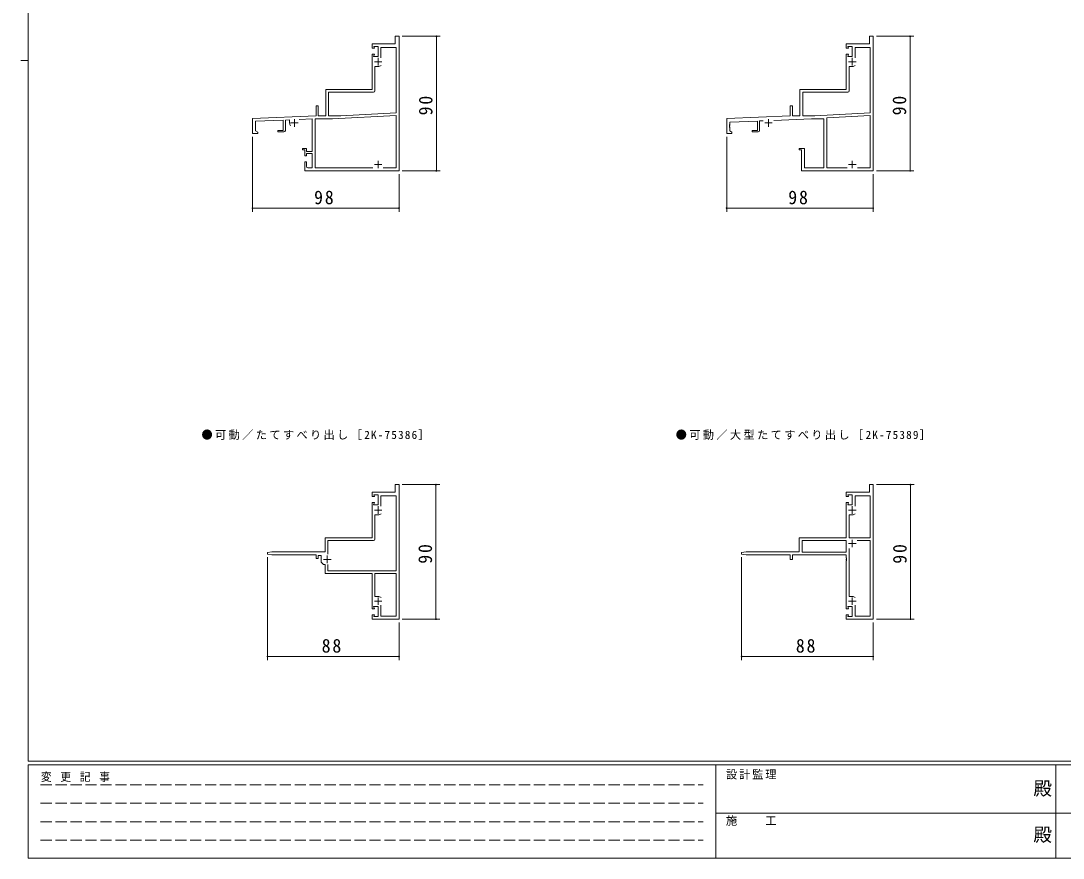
# Model space of a CAD drawing. Units: millimetres on the paper, scale 1:2.5. Extents: x -297 to 270, y -210 to 193.
# Drawn here: x -297 to -18.1, y -210 to 14.1 of the extents above; entities that cross this region are included whole.
import ezdxf
from ezdxf.enums import TextEntityAlignment as Align

# ---------------------------------------------------------------- set-up
doc = ezdxf.new("R2010")
doc.units = ezdxf.units.MM
doc.linetypes.add('DASHED3', pattern=[4, 3, -1])
for name, color, linetype, lineweight in [('0-1_YKK_ZWAK', 7, 'Continuous', 9), ('0-3_YKK_11', 7, 'Continuous', 9), ('0-4_YKK_D', 6, 'Continuous', 9)]:
    doc.layers.add(name, color=color, linetype=linetype, lineweight=lineweight)
doc.layers.add('0-2_USER1', color=7, linetype='Continuous')
doc.styles.add('ＭＳ ゴシック', font='')
doc.styles.get('ＭＳ ゴシック').set_extended_font_data('MS Gothic')

msp = doc.modelspace()

# ---------------------------------------------------------------- linework, layer by layer
at = {"layer": '0-1_YKK_ZWAK'}
for p, q in [((-295, -184), (-295, 191)), ((-297, 3.5), (-295, 3.5)), ((255, -184), (-295, -184)), ((-295, -210), (-295, -185)), ((228, -185), (-295, -185)), ((-111, -185), (-111, -210)), ((-20, -185), (-20, -210)), ((-111, -197.999), (-19, -197.999)), ((-19, -197.999), (73, -197.999)), ((-295, -210), (228, -210))]:
    msp.add_line(p, q, dxfattribs=at)
at = {"layer": '0-1_YKK_ZWAK', "linetype": 'DASHED3'}
for p, q in [((-291.715, -190.366), (-114.435, -190.366)), ((-291.715, -195.315), (-114.435, -195.315)), ((-291.715, -200.264), (-114.435, -200.264)), ((-291.715, -205.213), (-114.435, -205.213))]:
    msp.add_line(p, q, dxfattribs=at)
at = {"layer": '0-3_YKK_11'}
for p, q in [((-196.8, 7.965), (-196.8, 9.965)), ((-196.8, 9.965), (-195.8, 9.965)), ((-195.8, 9.965), (-195.8, -26.035)), ((-68.907, 9.965), (-68.907, -26.035)), ((-203, 7.965), (-196.8, 7.965)), ((-203, 6.765), (-203, 7.965)), ((-202.4, 6.765), (-203, 6.765)), ((-201.4, 7.245), (-202.556, 7.245)), ((-202.556, 7.245), (-202.4, 6.765)), ((-201.4, 4.565), (-201.4, 7.245)), ((-200.628, 4.242), (-200.628, 6.965)), ((-196.572, 6.965), (-196.572, -10.555)), ((-76.107, 7.965), (-69.907, 7.965)), ((-76.107, 6.765), (-76.107, 7.965)), ((-75.507, 6.765), (-76.107, 6.765)), ((-74.507, 7.245), (-75.663, 7.245)), ((-75.663, 7.245), (-75.507, 6.765)), ((-73.735, 4.242), (-73.735, 6.965)), ((-69.679, 6.965), (-69.679, -10.555)), ((-203, -4.235), (-203, 5.165)), ((-202.595, 4.565), (-201.4, 4.565)), ((-202.4, 3.165), (-200.4, 3.165)), ((-201.4, 4.165), (-201.4, 2.165)), ((-76.107, -4.235), (-76.107, 5.165)), ((-75.507, 3.165), (-73.507, 3.165)), ((-74.507, 4.165), (-74.507, 2.165)), ((-202.228, 1.885), (-201.4, 1.885)), ((-202.228, -4.607), (-202.228, 1.885)), ((-75.335, -4.607), (-75.335, 1.885)), ((-75.335, 1.885), (-74.507, 1.885)), ((-215.4, -4.235), (-203, -4.235)), ((-215.4, -11.355), (-215.4, -4.235)), ((-214.628, -5.007), (-202.628, -5.007)), ((-214.628, -11.355), (-214.628, -5.007)), ((-88.507, -4.235), (-76.107, -4.235)), ((-88.507, -11.355), (-88.507, -4.235)), ((-87.735, -5.007), (-75.735, -5.007)), ((-87.735, -11.355), (-87.735, -5.007)), ((-196.572, -10.555), (-211.4, -11.355)), ((-69.679, -10.555), (-84.507, -11.355)), ((-235, -12.035), (-218, -11.355)), ((-235, -16.035), (-235, -12.035)), ((-226.8, -12.48), (-234.2, -12.776)), ((-224.8, -13.235), (-222.8, -13.235)), ((-223.8, -12.235), (-223.8, -14.235)), ((-219, -12.168), (-222.519, -12.308)), ((-218.228, -12.127), (-213.607, -12.127)), ((-218.228, -25.263), (-218.228, -12.127)), ((-211.4, -11.355), (-214.628, -11.355)), ((-213.607, -12.127), (-196.572, -11.208)), ((-196.572, -11.208), (-196.572, -25.263)), ((-108.107, -12.035), (-91.107, -11.355)), ((-99.907, -12.708), (-107.307, -13.004)), ((-97.907, -13.235), (-95.907, -13.235)), ((-96.907, -12.235), (-96.907, -14.235)), ((-85.387, -12.127), (-95.523, -12.532)), ((-84.507, -11.355), (-87.735, -11.355)), ((-82.107, -12.127), (-85.387, -12.127)), ((-82.107, -25.263), (-82.107, -12.127)), ((-69.679, -11.208), (-81.335, -11.837)), ((-81.335, -11.837), (-81.335, -25.263)), ((-69.679, -25.263), (-69.679, -11.208)), ((-233.6, -16.035), (-235, -16.035)), ((-219, -25.235), (-219, -21.435)), ((-88.107, -26.035), (-88.107, -20.435)), ((-87.307, -20.035), (-87.307, -25.263)), ((-221, -23.635), (-220.56, -23.635)), ((-221, -26.035), (-221, -23.635)), ((-220.56, -23.635), (-220.56, -24.835)), ((-202.4, -24.355), (-200.4, -24.355)), ((-201.4, -23.355), (-201.4, -25.355)), ((-75.507, -24.355), (-73.507, -24.355)), ((-74.507, -23.355), (-74.507, -25.355)), ((-195.8, -26.035), (-221, -26.035)), ((-220.16, -25.235), (-219, -25.235)), ((-202.765, -25.263), (-218.228, -25.263)), ((-202.765, -25.263), (-218.228, -25.263)), ((-196.572, -25.263), (-200.035, -25.263)), ((-68.907, -26.035), (-88.107, -26.035)), ((-87.307, -25.263), (-82.107, -25.263)), ((-81.335, -25.263), (-75.872, -25.263)), ((-73.141, -25.263), (-69.679, -25.263)), ((-73.141, -25.263), (-69.679, -25.263)), ((-195.8, -146.035), (-195.8, -110.035)), ((-68.907, -110.035), (-68.907, -146.035)), ((-203, -112.035), (-203, -113.235)), ((-196.8, -112.035), (-203, -112.035)), ((-203, -113.235), (-202.4, -113.235)), ((-202.556, -112.755), (-201.4, -112.755)), ((-202.4, -113.235), (-202.556, -112.755)), ((-201.4, -112.755), (-201.4, -115.435)), ((-200.628, -115.758), (-200.628, -113.035)), ((-196.572, -113.035), (-196.572, -133.063)), ((-76.107, -112.035), (-69.907, -112.035)), ((-74.507, -112.755), (-75.663, -112.755)), ((-74.507, -115.435), (-74.507, -112.755)), ((-69.679, -124.235), (-69.679, -113.035)), ((-203, -114.835), (-203, -124.235)), ((-202.4, -116.835), (-200.4, -116.835)), ((-201.4, -115.835), (-201.4, -117.835)), ((-76.107, -124.235), (-76.107, -114.835)), ((-75.702, -115.435), (-74.507, -115.435)), ((-75.507, -116.835), (-73.507, -116.835)), ((-74.507, -115.835), (-74.507, -117.835)), ((-202.228, -118.115), (-201.4, -118.115)), ((-202.228, -124.607), (-202.228, -118.115)), ((-74.507, -118.115), (-75.335, -118.115)), ((-75.335, -118.115), (-75.335, -124.235)), ((-215.6, -124.235), (-215.6, -128.035)), ((-203, -124.235), (-215.6, -124.235)), ((-214.828, -125.007), (-202.628, -125.007)), ((-214.828, -128.666), (-214.828, -125.007)), ((-88.707, -128.035), (-88.707, -124.235)), ((-88.707, -124.235), (-76.107, -124.235)), ((-87.935, -125.007), (-87.935, -128.063)), ((-76.107, -125.007), (-87.935, -125.007)), ((-76.107, -125.007), (-87.935, -125.007)), ((-76.107, -128.063), (-76.107, -125.007)), ((-75.335, -124.235), (-69.679, -124.235)), ((-74.507, -124.795), (-74.507, -126.795)), ((-69.679, -125.007), (-73.192, -125.007)), ((-69.679, -145.263), (-69.679, -125.007)), ((-229.8, -128.035), (-231, -128.235)), ((-231, -128.235), (-231, -128.635)), ((-215.6, -128.035), (-229.8, -128.035)), ((-102.907, -128.035), (-88.707, -128.035)), ((-87.935, -128.063), (-76.107, -128.063)), ((-75.507, -125.795), (-73.507, -125.795)), ((-75.335, -127.091), (-75.335, -139.955)), ((-231, -128.635), (-229.8, -128.835)), ((-229.8, -128.835), (-218, -128.835)), ((-216, -130.035), (-214, -130.035)), ((-215, -129.035), (-215, -131.035)), ((-91.107, -128.835), (-102.907, -128.835)), ((-76.107, -128.835), (-90.507, -128.835)), ((-76.107, -143.235), (-76.107, -130.418)), ((-215.6, -133.835), (-203, -133.835)), ((-214.828, -133.063), (-214.828, -131.404)), ((-196.572, -133.063), (-214.828, -133.063)), ((-203, -133.835), (-203, -143.235)), ((-202.228, -133.835), (-202.228, -139.955)), ((-196.572, -133.835), (-202.228, -133.835)), ((-196.572, -145.263), (-196.572, -133.835)), ((-202.4, -141.235), (-200.4, -141.235)), ((-202.228, -139.955), (-201.4, -139.955)), ((-201.4, -140.235), (-201.4, -142.235)), ((-75.507, -141.235), (-73.507, -141.235)), ((-75.335, -139.955), (-74.507, -139.955)), ((-74.507, -140.235), (-74.507, -142.235)), ((-201.4, -142.635), (-201.4, -145.315)), ((-200.628, -142.312), (-200.628, -145.263)), ((-200.628, -142.312), (-200.628, -145.263)), ((-74.507, -142.635), (-75.702, -142.635)), ((-74.507, -145.315), (-74.507, -142.635)), ((-73.735, -142.312), (-73.735, -145.263)), ((-73.735, -142.312), (-73.735, -145.263)), ((-203, -146.035), (-195.8, -146.035)), ((-200.628, -145.263), (-196.572, -145.263)), ((-68.907, -146.035), (-76.107, -146.035)), ((-75.663, -145.315), (-74.507, -145.315)), ((-73.735, -145.263), (-69.679, -145.263))]:
    msp.add_line(p, q, dxfattribs=at)
for points in [[(-69.907, 7.965), (-69.907, 9.965), (-68.907, 9.965)], [(-200.628, 4.242), (-200.628, 6.965), (-196.572, 6.965)], [(-75.702, 4.565), (-74.507, 4.565), (-74.507, 7.245)], [(-73.735, 4.242), (-73.735, 6.965), (-69.679, 6.965)], [(-203, 5.165), (-202.4, 5.165), (-202.595, 4.565)], [(-76.107, 5.165), (-75.507, 5.165), (-75.702, 4.565)], [(-218, -11.355), (-218, -8.635), (-217.4, -8.635), (-217.4, -11.355), (-215.4, -11.355)], [(-91.107, -11.355), (-91.107, -8.635), (-90.507, -8.635), (-90.507, -11.355), (-88.507, -11.355)], [(-234.2, -12.776), (-234.2, -13.652), (-234.248, -13.725), (-234.248, -13.945), (-234.2, -14.018), (-234.2, -14.052), (-234.248, -14.125), (-234.248, -14.345), (-234.2, -14.418), (-234.2, -15.369), (-233.6, -15.715), (-233.6, -16.035)], [(-226.6, -15.635), (-228.2, -15.635), (-228.2, -15.235), (-226.8, -15.235), (-226.8, -12.48)], [(-225.08, -13.235), (-225.08, -12.411), (-226.2, -12.456), (-226.2, -15.235)], [(-219, -21.435), (-220.56, -21.435), (-220.56, -22.035), (-221, -22.035), (-221, -20.435), (-221.6, -20.435), (-221.6, -20.035), (-220.6, -20.035), (-220.6, -20.835), (-219, -20.835), (-219, -12.168)], [(-107.307, -13.004), (-107.307, -13.652), (-107.355, -13.725), (-107.355, -13.945), (-107.307, -14.018), (-107.307, -14.052), (-107.355, -14.125), (-107.355, -14.345), (-107.307, -14.418), (-107.307, -15.369), (-106.707, -15.715), (-106.707, -16.035), (-108.107, -16.035), (-108.107, -12.035)], [(-99.707, -15.635), (-101.307, -15.635), (-101.307, -15.235), (-99.907, -15.235), (-99.907, -12.708)], [(-98.311, -12.644), (-99.307, -12.684), (-99.307, -15.235)], [(-88.107, -20.435), (-88.707, -20.435), (-88.707, -20.035), (-87.307, -20.035)], [(-195.8, -110.035), (-196.8, -110.035), (-196.8, -112.035)], [(-69.907, -112.035), (-69.907, -110.035), (-68.907, -110.035)], [(-200.628, -115.758), (-200.628, -113.035), (-196.572, -113.035)], [(-75.663, -112.755), (-75.507, -113.235), (-76.107, -113.235), (-76.107, -112.035)], [(-69.679, -113.035), (-73.735, -113.035), (-73.735, -115.758)], [(-201.4, -115.435), (-202.595, -115.435), (-202.4, -114.835), (-203, -114.835)], [(-76.107, -114.835), (-75.507, -114.835), (-75.702, -115.435)], [(-102.907, -128.835), (-104.107, -128.635), (-104.107, -128.235), (-102.907, -128.035)], [(-218, -128.835), (-218, -129.835), (-217.4, -129.835)], [(-217.4, -129.835), (-217.4, -129.035), (-216.64, -129.035), (-216.64, -129.652), (-216.592, -129.725), (-216.592, -129.945), (-216.64, -130.018), (-216.64, -130.052), (-216.592, -130.125), (-216.592, -130.345), (-216.64, -130.418), (-216.64, -130.795), (-216, -131.435), (-215.6, -131.435), (-215.6, -133.835)], [(-90.507, -128.835), (-90.507, -130.035), (-91.107, -130.035), (-91.107, -128.835)], [(-76.107, -130.418), (-76.059, -130.345), (-76.059, -130.125), (-76.107, -130.052), (-76.107, -130.018), (-76.059, -129.945), (-76.059, -129.725), (-76.107, -129.652), (-76.107, -128.835)], [(-203, -143.235), (-202.4, -143.235), (-202.595, -142.635), (-201.4, -142.635)], [(-201.4, -145.315), (-202.556, -145.315), (-202.4, -144.835), (-203, -144.835), (-203, -146.035)], [(-75.702, -142.635), (-75.507, -143.235), (-76.107, -143.235)], [(-76.107, -146.035), (-76.107, -144.835), (-75.507, -144.835), (-75.663, -145.315)]]:
    msp.add_lwpolyline(points, dxfattribs=at)
for centre, radius, start, end in [((-201.4, 3.165), 1.28, 270, 308.36652), ((-74.507, 3.165), 1.28, 270, 308.36652), ((-202.628, -4.607), 0.4, 270, 359.99998), ((-75.735, -4.607), 0.4, 270, 359.99998), ((-223.8, -13.235), 1.28, 180, 218.36652), ((-226.6, -15.235), 0.4, 270, 359.99998), ((-99.707, -15.235), 0.4, 270, 359.99998), ((-220.16, -24.835), 0.4, 180, 269.99998), ((-201.4, -116.835), 1.28, 270, 308.36652), ((-74.507, -116.835), 1.28, 270, 308.36652), ((-74.507, -116.835), 1.28, 270, 308.36652), ((-202.628, -124.607), 0.4, 270, 359.99998), ((-201.4, -141.235), 1.28, 51.63347, 89.99998), ((-74.507, -141.235), 1.28, 51.63347, 89.99998)]:
    msp.add_arc(centre, radius, start, end, dxfattribs=at)
at = {"layer": '0-4_YKK_D'}
for p, q in [((-194.92, 9.965), (-184.8, 9.965)), ((-185.8, -26.035), (-185.8, 9.965)), ((-68.027, 9.965), (-58.027, 9.965)), ((-59.027, -26.035), (-59.027, 9.965)), ((-235, -16.915), (-235, -37.035)), ((-108.107, -16.915), (-108.107, -37.035)), ((-195.8, -26.915), (-195.8, -37.035)), ((-194.92, -26.035), (-184.8, -26.035)), ((-68.907, -26.915), (-68.907, -37.035)), ((-68.027, -26.035), (-58.027, -26.035)), ((-235, -36.035), (-195.8, -36.035)), ((-108.107, -36.035), (-68.907, -36.035)), ((-194.92, -110.035), (-184.92, -110.035)), ((-185.92, -146.035), (-185.92, -110.035)), ((-68.027, -110.035), (-57.907, -110.035)), ((-58.907, -146.035), (-58.907, -110.035)), ((-231, -129.466), (-231, -157.035)), ((-104.107, -129.466), (-104.107, -157.035)), ((-195.8, -146.915), (-195.8, -157.035)), ((-194.92, -146.035), (-184.92, -146.035)), ((-68.907, -146.915), (-68.907, -157.035)), ((-68.027, -146.035), (-57.907, -146.035)), ((-231, -156.035), (-195.8, -156.035)), ((-104.107, -156.035), (-68.907, -156.035))]:
    msp.add_line(p, q, dxfattribs=at)
for centre, start, end in [((-185.8, 9.965), 90, 270), ((-185.8, 9.965), 270, 90), ((-59.027, 9.965), 90, 270), ((-59.027, 9.965), 270, 90), ((-185.8, -26.035), 90, 270), ((-185.8, -26.035), 270, 90), ((-59.027, -26.035), 90, 270), ((-59.027, -26.035), 270, 90), ((-235, -36.035), 0, 180), ((-235, -36.035), 180, 0), ((-195.8, -36.035), 0, 180), ((-195.8, -36.035), 180, 0), ((-108.107, -36.035), 0, 180), ((-108.107, -36.035), 180, 0), ((-68.907, -36.035), 0, 180), ((-68.907, -36.035), 180, 0), ((-185.92, -110.035), 90, 270), ((-185.92, -110.035), 270, 90), ((-58.907, -110.035), 90, 270), ((-58.907, -110.035), 270, 90), ((-185.92, -146.035), 90, 270), ((-185.92, -146.035), 270, 90), ((-58.907, -146.035), 90, 270), ((-58.907, -146.035), 270, 90), ((-231, -156.035), 0, 180), ((-231, -156.035), 180, 0), ((-195.8, -156.035), 0, 180), ((-195.8, -156.035), 180, 0), ((-104.107, -156.035), 0, 180), ((-104.107, -156.035), 180, 0), ((-68.907, -156.035), 0, 180), ((-68.907, -156.035), 180, 0)]:
    msp.add_arc(centre, 0.106, start, end, dxfattribs=at)

# ---------------------------------------------------------------- texts
at = {"layer": '0-1_YKK_ZWAK', "color": 3, "style": 'ＭＳ ゴシック'}
for p in [(-26.058, -194.254), (-26.058, -206.627)]:
    msp.add_text('殿', height=3.666, dxfattribs=at).set_placement(p, align=Align.BOTTOM_LEFT)
at = {"layer": '0-1_YKK_ZWAK', "char_height": 2.199, "attachment_point": 7, "style": 'ＭＳ ゴシック'}
for s, insert in [('\\T1.22;\\W0.95;変\\~更\\~記\\~事', (-291.633, -189.605)), ('\\T1.17;設計監理', (-108.308, -188.952)), ('\\T1.17;施\u3000\u3000工', (-108.308, -201.324))]:
    msp.add_mtext(s, dxfattribs=dict(at, insert=insert))
at = {"layer": '0-2_USER1', "char_height": 2.199, "attachment_point": 7, "style": 'ＭＳ ゴシック'}
for s, insert in [('\\T1.21;●可動／たてすべり出し［2K-75386］', (-248.659, -98.07)), ('\\T1.21;●可動／大型たてすべり出し［2K-75389］', (-121.766, -98.07))]:
    msp.add_mtext(s, dxfattribs=dict(at, insert=insert))
at = {"layer": '0-4_YKK_D', "color": 3, "char_height": 3.666, "attachment_point": 7, "rotation": 90, "style": 'ＭＳ ゴシック'}
for insert in [(-186.8, -11.19), (-60.027, -11.19), (-186.92, -131.19), (-59.907, -131.19)]:
    msp.add_mtext('\\T1.21;\\W0.95;90', dxfattribs=dict(at, insert=insert))
at = {"layer": '0-4_YKK_D', "color": 3, "char_height": 3.666, "attachment_point": 7, "style": 'ＭＳ ゴシック'}
for s, insert in [('\\T1.21;\\W0.95;98', (-218.519, -35.035)), ('\\T1.21;\\W0.95;98', (-91.625, -35.035)), ('\\T1.21;\\W0.95;88', (-216.494, -155.035)), ('\\T1.21;\\W0.95;88', (-89.601, -155.035))]:
    msp.add_mtext(s, dxfattribs=dict(at, insert=insert))

doc.saveas('drawing.dxf')
